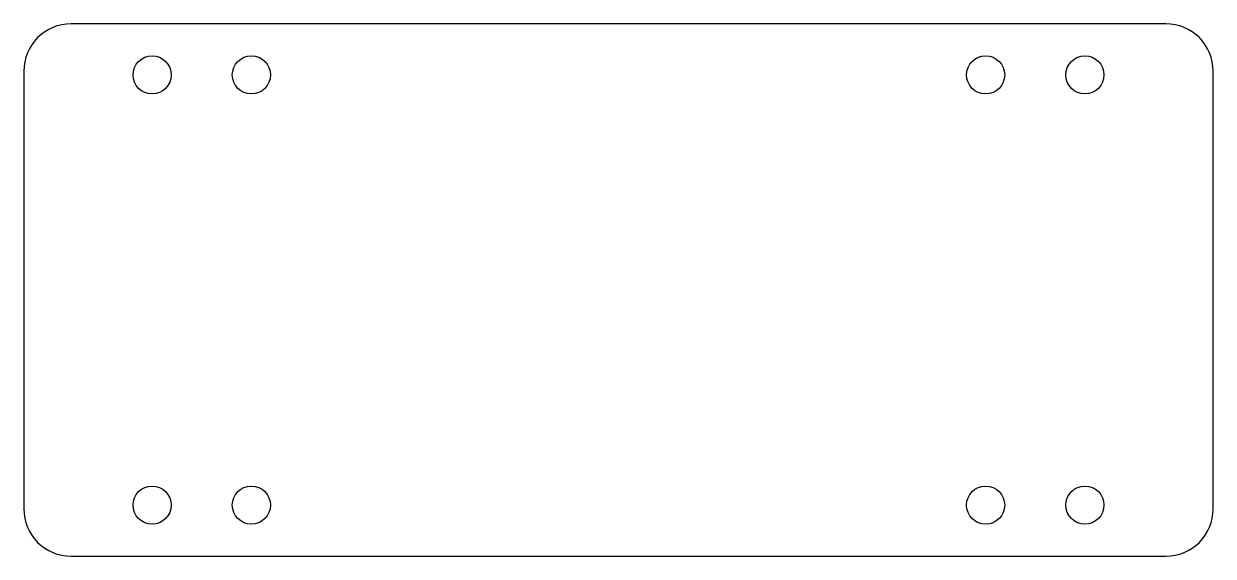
# Model space of a CAD drawing. Header units: inches. Extents: x -3.75 to 3.75, y -1.68 to 1.68.
import ezdxf

# ---------------------------------------------------------------- set-up
doc = ezdxf.new("R2010")
doc.units = ezdxf.units.IN
doc.layers.get('0').update_dxf_attribs({"linetype": 'CONTINUOUS'})

msp = doc.modelspace()

# ---------------------------------------------------------------- linework, layer by layer
msp.add_lwpolyline([(-3.7459, 1.3784), (-3.7459, -1.3784, 0.414214), (-3.4484, -1.6759), (3.4484, -1.6759, 0.414214), (3.7459, -1.3784), (3.7459, 1.3784, 0.414214), (3.4484, 1.6759), (-3.4484, 1.6759, 0.414214)], format="xyb", close=True)
for centre in [(-2.9375, 1.3543), (-2.3125, 1.3543), (2.3125, 1.3543), (2.9375, 1.3543), (-2.9375, -1.3543), (-2.3125, -1.3543), (2.3125, -1.3543), (2.9375, -1.3543)]:
    msp.add_circle(centre, 0.12)

doc.saveas('drawing.dxf')
